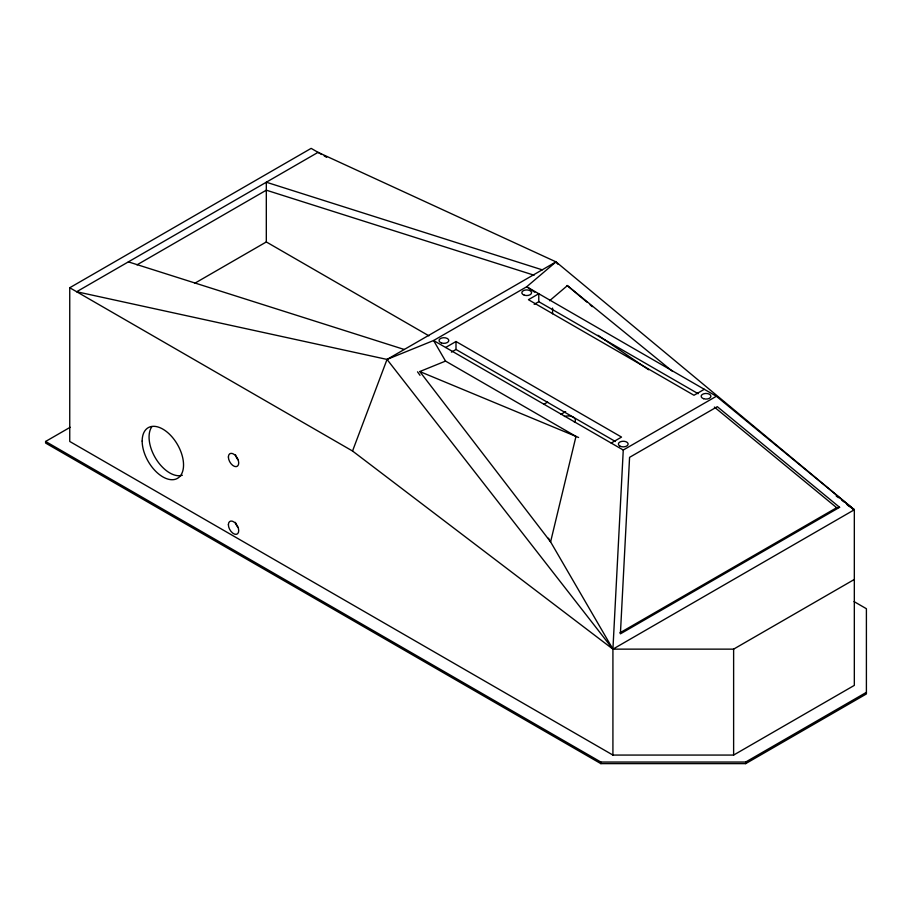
<?xml version="1.0" encoding="UTF-8"?>
<svg xmlns="http://www.w3.org/2000/svg" width="912" height="912" viewBox="0 0 912 912"><rect width="100%" height="100%" fill="white"/><g stroke="black" fill="none" stroke-linecap="round" stroke-linejoin="round"><path stroke-width="1.37" d="M612.921 755.068L612.921 649.139L623.261 450.026L716.376 396.264L854.327 509.762L854.327 685.379L733.624 755.068L612.921 755.068L69.745 441.465L69.745 287.747L311.152 148.371L321.742 154.493M352.534 451.018L387.03 359.431L556.012 261.869L854.327 509.762L612.921 649.139L352.534 451.018L69.745 287.747M556.012 261.869L526.703 286.756L433.588 340.518L387.03 359.431L76.642 291.737L318.049 152.35L556.012 261.869L557.734 264.127M549.583 300.732L567.378 285.627M136.994 264.856L266.315 190.186L534.101 275.219M194.883 283.199L266.315 241.954L428.902 335.821M854.065 601.601L866.4 608.714L866.4 693.941L745.697 763.629L600.848 763.629L45.6 443.061L45.6 441.465L70.19 427.272M445.649 347.483L456 341.51L621.539 437.087L611.188 443.061M451.406 352.123L456 349.478L615.406 441.511M534.17 304.346L538.775 301.69L698.182 393.722M543.997 404.198L547.667 402.078M560.789 414.413L565.657 411.608M704.315 389.299L693.964 395.272L528.424 299.695L538.775 293.721L538.775 301.69M619.932 632.825L836.669 507.699L839.599 507.3L717.311 406.684L629.576 457.345L620.399 633.851L839.599 507.3M387.03 359.431L612.921 649.139L733.624 649.139L854.327 579.451M45.6 441.465L600.848 762.033L745.697 762.033L866.4 692.345M419.794 371.549L445.535 361.084L575.985 436.403L550.597 541.876L419.794 371.549L578.596 437.486M542.218 269.827L266.315 182.218L266.315 241.954M128.375 261.869L404.267 349.478M324.205 155.906L326.667 157.331M716.376 396.264L526.703 286.756L534.751 292.228M623.261 450.026L433.588 340.518L445.535 361.084M597.998 335.285L648.637 369.759M847.294 504.963L854.327 509.762L846.404 503.732M836.213 495.98L838.481 497.701M841.879 500.289L844.136 502.01M672.634 371.446L567.161 285.456L586.883 302.089M714.37 407.083L836.669 507.699M590.132 304.836L592.298 306.66M417.536 371.834L420.01 375.311M548.454 538.194L612.921 649.139M745.697 762.033L745.697 763.629M733.624 649.139L733.624 755.068M600.848 762.033L600.848 763.629M552.569 308.085L552.569 313.774M456 341.51L456 349.478M237.872 459.682A7.319 4.229 60 0 1 235.456 454.666M182.354 475.266A29.264 16.895 60 0 1 156.112 459.124A29.264 16.895 60 0 1 151.837 426.736M237.872 527.375A7.319 4.229 60 0 1 235.456 522.359M564.425 416.499A7.319 4.229 0 0 1 573.26 417.172A7.319 4.229 0 0 1 574.423 422.267M142.169 441.066A29.264 16.895 60 0 0 173.2 479.678A29.264 16.895 60 0 0 173.2 438.296A29.264 16.895 60 0 0 142.169 441.066M228.388 456.992A7.319 4.229 60 0 0 236.14 466.648A7.319 4.229 60 0 0 236.14 456.308A7.319 4.229 60 0 0 228.388 456.992M228.388 524.696A7.319 4.229 60 0 0 236.14 534.352A7.319 4.229 60 0 0 236.14 524.001A7.319 4.229 60 0 0 228.388 524.696M703.597 398.704A4.879 2.816 0 0 0 710.915 396.264A4.879 2.816 0 0 0 703.597 393.824A4.879 2.816 0 0 0 703.597 398.704M619.818 446.048A4.879 2.816 0 0 0 627.98 444.782A4.879 2.816 0 0 0 622.007 441.328A4.879 2.816 0 0 0 619.818 446.048M524.263 295.169A4.879 2.816 0 0 0 531.582 292.729A4.879 2.816 0 0 0 524.263 290.29A4.879 2.816 0 0 0 524.263 295.169M441.488 342.958A4.879 2.816 0 0 0 448.807 340.518A4.879 2.816 0 0 0 441.488 338.078A4.879 2.816 0 0 0 441.488 342.958"/></g></svg>
